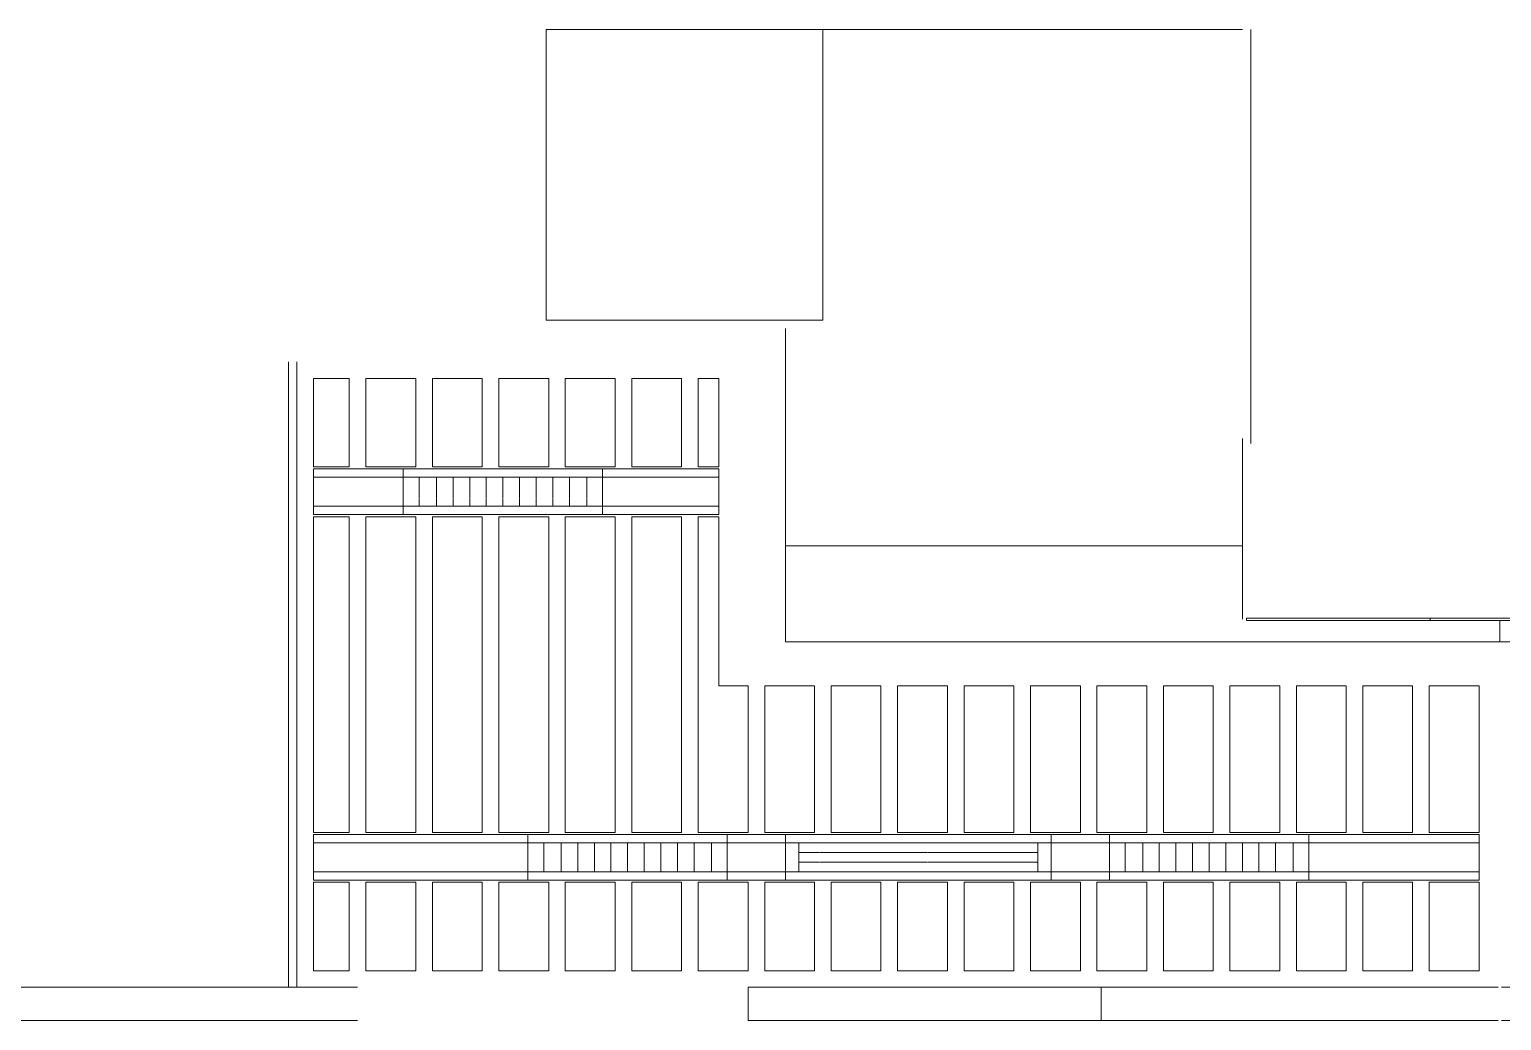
# Model space of a CAD drawing. Header units: millimetres. Extents: x -962357 to -591296, y -223672 to 59420.
# Drawn here: x -793430 to -784570, y -149652 to -143687 of the extents above; entities that cross this region are included whole.
import ezdxf

# ---------------------------------------------------------------- set-up
doc = ezdxf.new("R2010")
doc.units = ezdxf.units.MM
doc.linetypes.add('DPA_Hidden 50', pattern=[3, 2, -1])
for name, color, linetype, lineweight in [('A-CLNG', 2, 'Continuous', 9), ('A-DETL', 1, 'Continuous', 25), ('A-GLAZ-CURT', 2, 'Continuous', 9)]:
    doc.layers.add(name, color=color, linetype=linetype, lineweight=lineweight)

# ---------------------------------------------------------------- blocks, each defined once
blk = doc.blocks.new('Ceilings 10 - Ceilings 10-4014920-4160-01 UPPER PLATFORM LEVEL - REFLECTED CEILING PLAN')
at = {"layer": 'A-CLNG'}
for p, q in [((-790322.4, 9894), (-790322.4, 8144)), ((-790322.4, 8144), (-790322.4, 9894)), ((-790322.4, 9894), (-790282.4, 9894)), ((-790282.4, 9894), (-790322.4, 9894)), ((-790282.4, 8144), (-790322.4, 8144)), ((-790282.4, 8144), (-790322.4, 8144))]:
    blk.add_line(p, q, dxfattribs=at)
blk = doc.blocks.new('DPA_CP_Metal Ceiling Panel - Vertical Panel with Gap-10965286-4160-01 UPPER PLATFORM LEVEL - REFLECTED CEILING PLAN')
at = {"layer": 'A-GLAZ-CURT'}
for p, q in [((-789807.4, 7794), (-789807.4, 7261.5)), ((-789507.4, 7794), (-789807.4, 7794)), ((-789507.4, 7794), (-789807.4, 7794)), ((-789807.4, 7794), (-789807.4, 7261.5)), ((-789807.4, 7261.5), (-789807.4, 7794)), ((-789807.4, 7794), (-789507.4, 7794)), ((-789507.4, 7794), (-789507.4, 7261.5)), ((-789507.4, 7261.5), (-789507.4, 7794)), ((-789507.4, 7794), (-789507.4, 7261.5)), ((-789507.4, 7261.5), (-789807.4, 7261.5)), ((-789807.4, 7261.5), (-789507.4, 7261.5)), ((-789507.4, 7261.5), (-789807.4, 7261.5))]:
    blk.add_line(p, q, dxfattribs=at)
blk = doc.blocks.new('DPA_CP_Metal Ceiling Panel - Vertical Panel with Gap-13926353-4160-01 UPPER PLATFORM LEVEL - REFLECTED CEILING PLAN')
at = {"layer": 'A-GLAZ-CURT'}
for p, q in [((-791722, 7794), (-791722, 7261.5)), ((-791507.4, 7794), (-791722, 7794)), ((-791507.4, 7794), (-791722, 7794)), ((-791722, 7794), (-791722, 7261.5)), ((-791722, 7261.5), (-791722, 7794)), ((-791722, 7794), (-791507.4, 7794)), ((-791507.4, 7794), (-791507.4, 7261.5)), ((-791507.4, 7261.5), (-791507.4, 7794)), ((-791507.4, 7794), (-791507.4, 7261.5)), ((-791507.4, 7261.5), (-791722, 7261.5)), ((-791722, 7261.5), (-791507.4, 7261.5)), ((-791507.4, 7261.5), (-791722, 7261.5))]:
    blk.add_line(p, q, dxfattribs=at)
blk = doc.blocks.new('DPA_CP_Metal Ceiling Panel - Vertical Panel with Gap-10859825-4160-01 UPPER PLATFORM LEVEL - REFLECTED CEILING PLAN')
at = {"layer": 'A-GLAZ-CURT'}
for p, q in [((-744457, 6961.5), (-744457, 5061.5)), ((-744157, 6961.5), (-744457, 6961.5)), ((-744157, 6961.5), (-744457, 6961.5)), ((-744457, 6961.5), (-744457, 5061.5)), ((-744457, 5061.5), (-744457, 6961.5)), ((-744457, 6961.5), (-744157, 6961.5)), ((-744157, 6961.5), (-744157, 5061.5)), ((-744157, 5061.5), (-744157, 6961.5)), ((-744157, 6961.5), (-744157, 5061.5)), ((-744157, 5061.5), (-744457, 5061.5)), ((-744457, 5061.5), (-744157, 5061.5)), ((-744157, 5061.5), (-744457, 5061.5))]:
    blk.add_line(p, q, dxfattribs=at)
blk = doc.blocks.new('DPA_CP_Metal Ceiling Panel - Vertical Panel with Gap-13926195-4160-01 UPPER PLATFORM LEVEL - REFLECTED CEILING PLAN')
at = {"layer": 'A-GLAZ-CURT'}
for p, q in [((-791722, 6961.5), (-791722, 5061.5)), ((-791507.4, 6961.5), (-791722, 6961.5)), ((-791507.4, 6961.5), (-791722, 6961.5)), ((-791722, 6961.5), (-791722, 5061.5)), ((-791722, 5061.5), (-791722, 6961.5)), ((-791722, 6961.5), (-791507.4, 6961.5)), ((-791507.4, 6961.5), (-791507.4, 5061.5)), ((-791507.4, 5061.5), (-791507.4, 6961.5)), ((-791507.4, 6961.5), (-791507.4, 5061.5)), ((-791507.4, 5061.5), (-791722, 5061.5)), ((-791722, 5061.5), (-791507.4, 5061.5)), ((-791507.4, 5061.5), (-791722, 5061.5))]:
    blk.add_line(p, q, dxfattribs=at)
blk = doc.blocks.new('DPA_CP_Metal Ceiling Panel - Vertical Panel with Gap-10860221-4160-01 UPPER PLATFORM LEVEL - REFLECTED CEILING PLAN')
at = {"layer": 'A-GLAZ-CURT'}
for p, q in [((-785007.4, 5944), (-785007.4, 5061.5)), ((-784707.4, 5944), (-785007.4, 5944)), ((-784707.4, 5944), (-785007.4, 5944)), ((-785007.4, 5944), (-785007.4, 5061.5)), ((-785007.4, 5061.5), (-785007.4, 5944)), ((-785007.4, 5944), (-784707.4, 5944)), ((-784707.4, 5944), (-784707.4, 5061.5)), ((-784707.4, 5061.5), (-784707.4, 5944)), ((-784707.4, 5944), (-784707.4, 5061.5)), ((-784707.4, 5061.5), (-785007.4, 5061.5)), ((-785007.4, 5061.5), (-784707.4, 5061.5)), ((-784707.4, 5061.5), (-785007.4, 5061.5))]:
    blk.add_line(p, q, dxfattribs=at)
blk = doc.blocks.new('DPA_CP_Metal Ceiling Panel - Vertical Panel with Gap-13926102-4160-01 UPPER PLATFORM LEVEL - REFLECTED CEILING PLAN')
at = {"layer": 'A-GLAZ-CURT'}
for p, q in [((-789007.4, 5944), (-789007.4, 5061.5)), ((-788707.4, 5944), (-789007.4, 5944)), ((-788707.4, 5944), (-789007.4, 5944)), ((-789007.4, 5944), (-789007.4, 5061.5)), ((-789007.4, 5061.5), (-789007.4, 5944)), ((-789007.4, 5944), (-788707.4, 5944)), ((-788707.4, 5944), (-788707.4, 5061.5)), ((-788707.4, 5061.5), (-788707.4, 5944)), ((-788707.4, 5944), (-788707.4, 5061.5)), ((-788707.4, 5061.5), (-789007.4, 5061.5)), ((-789007.4, 5061.5), (-788707.4, 5061.5)), ((-788707.4, 5061.5), (-789007.4, 5061.5))]:
    blk.add_line(p, q, dxfattribs=at)
blk = doc.blocks.new('DPA_CP_Metal Ceiling Panel - Vertical Panel with Gap-10965475-4160-01 UPPER PLATFORM LEVEL - REFLECTED CEILING PLAN')
at = {"layer": 'A-GLAZ-CURT'}
for p, q in [((-785007.4, 4761.5), (-785007.4, 4229)), ((-784707.4, 4761.5), (-785007.4, 4761.5)), ((-784707.4, 4761.5), (-785007.4, 4761.5)), ((-785007.4, 4761.5), (-785007.4, 4229)), ((-785007.4, 4229), (-785007.4, 4761.5)), ((-785007.4, 4761.5), (-784707.4, 4761.5)), ((-784707.4, 4761.5), (-784707.4, 4229)), ((-784707.4, 4229), (-784707.4, 4761.5)), ((-784707.4, 4761.5), (-784707.4, 4229)), ((-784707.4, 4229), (-785007.4, 4229)), ((-785007.4, 4229), (-784707.4, 4229)), ((-784707.4, 4229), (-785007.4, 4229))]:
    blk.add_line(p, q, dxfattribs=at)
blk = doc.blocks.new('DPA_CP_Metal Ceiling Panel - Vertical Panel with Gap-13925877-4160-01 UPPER PLATFORM LEVEL - REFLECTED CEILING PLAN')
at = {"layer": 'A-GLAZ-CURT'}
for p, q in [((-791722, 4761.5), (-791722, 4229)), ((-791507.4, 4761.5), (-791722, 4761.5)), ((-791507.4, 4761.5), (-791722, 4761.5)), ((-791722, 4761.5), (-791722, 4229)), ((-791722, 4229), (-791722, 4761.5)), ((-791722, 4761.5), (-791507.4, 4761.5)), ((-791507.4, 4761.5), (-791507.4, 4229)), ((-791507.4, 4229), (-791507.4, 4761.5)), ((-791507.4, 4761.5), (-791507.4, 4229)), ((-791507.4, 4229), (-791722, 4229)), ((-791722, 4229), (-791507.4, 4229)), ((-791507.4, 4229), (-791722, 4229))]:
    blk.add_line(p, q, dxfattribs=at)
blk = doc.blocks.new('DPA_CP_Metal Ceiling Panel1 - Horizontal with Gap-16055689-4160-01 UPPER PLATFORM LEVEL - REFLECTED CEILING PLAN')
at = {"layer": 'A-GLAZ-CURT'}
for p, q in [((-789982.7, 6974), (-789982.7, 7249)), ((-789982.7, 6974), (-789982.7, 7249)), ((-789982.7, 7249), (-789282.4, 7249)), ((-789982.7, 7249), (-789282.4, 7249)), ((-789982.7, 6974), (-789982.7, 7249)), ((-789982.7, 7199), (-789282.4, 7199)), ((-789282.4, 6974), (-789282.4, 7249)), ((-789282.4, 7249), (-789282.4, 6974)), ((-789282.4, 7249), (-789282.4, 6974)), ((-789982.7, 7024), (-789282.4, 7024)), ((-789982.7, 6974), (-789282.4, 6974)), ((-789282.4, 6974), (-789982.7, 6974)), ((-789282.4, 6974), (-789982.7, 6974))]:
    blk.add_line(p, q, dxfattribs=at)
blk = doc.blocks.new('DPA_CP_Metal Ceiling Luminaire2 - Linear Luminaire-12437131-4160-01 UPPER PLATFORM LEVEL - REFLECTED CEILING PLAN')
at = {"layer": 'A-GLAZ-CURT'}
for p, q in [((-842129.9, 6974), (-842129.9, 7249)), ((-842129.9, 7249), (-840929.9, 7249)), ((-842129.9, 7249), (-842129.9, 6974)), ((-840929.9, 7249), (-842129.9, 7249)), ((-842129.9, 7249), (-840929.9, 7249)), ((-842129.9, 7211.5), (-842129.9, 6974)), ((-842129.9, 7199), (-840929.9, 7199)), ((-840929.9, 7249), (-840929.9, 6974)), ((-840929.9, 6974), (-840929.9, 7249)), ((-840929.9, 7211.5), (-840929.9, 6974)), ((-842129.9, 7024), (-840929.9, 7024)), ((-840929.9, 6974), (-842129.9, 6974)), ((-840929.9, 6974), (-842129.9, 6974)), ((-842129.9, 6974), (-840929.9, 6974))]:
    blk.add_line(p, q, dxfattribs=at)
at = {"layer": 'A-GLAZ-CURT', "linetype": 'DPA_Hidden 50'}
for p, q in [((-842034.9, 7199), (-842034.9, 7024)), ((-841929.9, 7199), (-841929.9, 7024)), ((-841829.9, 7199), (-841829.9, 7024)), ((-841729.9, 7199), (-841729.9, 7024)), ((-841629.9, 7199), (-841629.9, 7024)), ((-841529.9, 7199), (-841529.9, 7024)), ((-841429.9, 7199), (-841429.9, 7024)), ((-841329.9, 7199), (-841329.9, 7024)), ((-841229.9, 7199), (-841229.9, 7024)), ((-841129.9, 7199), (-841129.9, 7024)), ((-841024.9, 7199), (-841024.9, 7024))]:
    blk.add_line(p, q, dxfattribs=at)
blk = doc.blocks.new('DPA_CP_Metal Ceiling Panel1 - Horizontal with Gap-12457185-4160-01 UPPER PLATFORM LEVEL - REFLECTED CEILING PLAN')
at = {"layer": 'A-GLAZ-CURT'}
for p, q in [((-791722, 6974), (-791722, 7249)), ((-791722, 6974), (-791722, 7249)), ((-791722, 7249), (-791182.7, 7249)), ((-791722, 7249), (-791182.7, 7249)), ((-791722, 6974), (-791722, 7249)), ((-791722, 7199), (-791182.7, 7199)), ((-791182.7, 6974), (-791182.7, 7249)), ((-791182.7, 7249), (-791182.7, 6974)), ((-791182.7, 7249), (-791182.7, 6974)), ((-791722, 7024), (-791182.7, 7024)), ((-791722, 6974), (-791182.7, 6974)), ((-791182.7, 6974), (-791722, 6974)), ((-791182.7, 6974), (-791722, 6974))]:
    blk.add_line(p, q, dxfattribs=at)
blk = doc.blocks.new('System Panel - DPA-AR_Metal Ceiling Rectangular Panel-V39-4160-01 UPPER PLATFORM LEVEL - REFLECTED CEILING PLAN')
at = {"layer": 'A-GLAZ-CURT'}
for p, q in [((-791457.4, 4129), (-793582.4, 4129)), ((-793582.4, 4129), (-793582.4, 3929)), ((-793582.4, 3929), (-793582.4, 4129)), ((-793582.4, 4129), (-791457.4, 4129)), ((-793582.4, 3929), (-791457.4, 3929)), ((-791457.4, 3929), (-793582.4, 3929))]:
    blk.add_line(p, q, dxfattribs=at)
blk = doc.blocks.new('System Panel - DPA-AR_Metal Ceiling Rectangular Panel-V25-4160-01 UPPER PLATFORM LEVEL - REFLECTED CEILING PLAN')
at = {"layer": 'A-GLAZ-CURT'}
for p, q in [((-814257.4, 3229), (-816382.4, 3229)), ((-816382.4, 3229), (-816382.4, 3029)), ((-816382.4, 3029), (-816382.4, 3229)), ((-816382.4, 3229), (-814257.4, 3229)), ((-814257.4, 3029), (-814257.4, 3229)), ((-814257.4, 3229), (-814257.4, 3029)), ((-816382.4, 3029), (-814257.4, 3029)), ((-814257.4, 3029), (-816382.4, 3029))]:
    blk.add_line(p, q, dxfattribs=at)
blk = doc.blocks.new('System Panel - DPA-AR_Metal Ceiling Rectangular Panel-V40-4160-01 UPPER PLATFORM LEVEL - REFLECTED CEILING PLAN')
at = {"layer": 'A-GLAZ-CURT'}
for p, q in [((-784592.4, 4129), (-786982.4, 4129)), ((-786982.4, 4129), (-786982.4, 3929)), ((-786982.4, 3929), (-786982.4, 4129)), ((-786982.4, 4129), (-784592.4, 4129)), ((-786982.4, 3929), (-784592.4, 3929)), ((-784592.4, 3929), (-786982.4, 3929))]:
    blk.add_line(p, q, dxfattribs=at)
blk = doc.blocks.new('System Panel - DPA-AR_Metal Ceiling Rectangular Panel-V41-4160-01 UPPER PLATFORM LEVEL - REFLECTED CEILING PLAN')
at = {"layer": 'A-GLAZ-CURT'}
for p, q in [((-782182.4, 4129), (-784572.4, 4129)), ((-784572.4, 4129), (-782182.4, 4129)), ((-782182.4, 3929), (-782182.4, 4129)), ((-782182.4, 4129), (-782182.4, 3929)), ((-784572.5, 3929), (-782182.4, 3929)), ((-782182.4, 3929), (-784572.5, 3929))]:
    blk.add_line(p, q, dxfattribs=at)
blk = doc.blocks.new('System Panel - DPA_Metal Ceiling Rectangular Panel-14362453-4160-01 UPPER PLATFORM LEVEL - REFLECTED CEILING PLAN')
at = {"layer": 'A-GLAZ-CURT'}
for p, q in [((-789282.4, 6961.5), (-789407.4, 6961.5)), ((-789407.4, 6961.5), (-789407.4, 5061.5)), ((-789407.4, 5061.5), (-789407.4, 6961.5)), ((-789407.4, 6961.5), (-789282.4, 6961.5)), ((-789282.4, 5944), (-789282.4, 6961.5)), ((-789282.4, 6961.5), (-789282.4, 5944)), ((-789107.4, 5944), (-789282.4, 5944)), ((-789282.4, 5944), (-789107.4, 5944)), ((-789107.4, 5061.5), (-789107.4, 5944)), ((-789107.4, 5944), (-789107.4, 5061.5)), ((-789407.4, 5061.5), (-789107.4, 5061.5)), ((-789107.4, 5061.5), (-789407.4, 5061.5))]:
    blk.add_line(p, q, dxfattribs=at)
blk = doc.blocks.new('System Panel - Glazed-13926414-4160-01 UPPER PLATFORM LEVEL - REFLECTED CEILING PLAN')
at = {"layer": 'A-GLAZ-CURT'}
for p, q in [((-789282.4, 7794), (-789407.4, 7794)), ((-789407.4, 7794), (-789407.4, 7261.5)), ((-789407.4, 7261.5), (-789407.4, 7794)), ((-789407.4, 7794), (-789282.4, 7794)), ((-789282.4, 7261.5), (-789282.4, 7794)), ((-789282.4, 7794), (-789282.4, 7261.5)), ((-789407.4, 7261.5), (-789282.4, 7261.5)), ((-789282.4, 7261.5), (-789407.4, 7261.5))]:
    blk.add_line(p, q, dxfattribs=at)
blk = doc.blocks.new('System Panel - W-06 Feature Wall Printed Pattern-18669055-4160-01 UPPER PLATFORM LEVEL - REFLECTED CEILING PLAN')
at = {"layer": 'A-GLAZ-CURT'}
for p, q in [((-553, -57.5), (-553, -42.5)), ((-553, -42.5), (553, -42.5)), ((553, -57.5), (-553, -57.5)), ((553, -42.5), (553, -57.5))]:
    blk.add_line(p, q, dxfattribs=at)
blk = doc.blocks.new('System Panel - W-06 Feature Wall Printed Pattern-18668186-4160-01 UPPER PLATFORM LEVEL - REFLECTED CEILING PLAN')
at = {"layer": 'A-GLAZ-CURT'}
for p, q in [((-659.5, -57.5), (-659.5, -42.5)), ((-659.5, -42.5), (659.5, -42.5)), ((659.5, -57.5), (-659.5, -57.5)), ((659.5, -42.5), (659.5, -57.5))]:
    blk.add_line(p, q, dxfattribs=at)
blk = doc.blocks.new('DPA_CP_Metal Ceiling Panel1 - Horizontal with Gap-16055486-4160-01 UPPER PLATFORM LEVEL - REFLECTED CEILING PLAN')
at = {"layer": 'A-GLAZ-CURT'}
for p, q in [((-784457.4, 4774), (-784457.4, 5049)), ((-784457.4, 4774), (-784457.4, 5049)), ((-784457.4, 5049), (-783432.4, 5049)), ((-784457.4, 5049), (-783432.4, 5049)), ((-784457.4, 4774), (-784457.4, 5049)), ((-784457.4, 4999), (-783432.4, 4999)), ((-783432.4, 4774), (-783432.4, 5049)), ((-783432.4, 5049), (-783432.4, 4774)), ((-783432.4, 5049), (-783432.4, 4774)), ((-784457.4, 4824), (-783432.4, 4824)), ((-784457.4, 4774), (-783432.4, 4774)), ((-783432.4, 4774), (-784457.4, 4774)), ((-783432.4, 4774), (-784457.4, 4774))]:
    blk.add_line(p, q, dxfattribs=at)
blk = doc.blocks.new('DPA_CP_Metal Ceiling Air Supply1 - Linear Diffuser Air Supply-12447243-4160-01 UPPER PLATFORM LEVEL - REFLECTED CEILING PLAN')
at = {"layer": 'A-GLAZ-CURT'}
for p, q in [((-753707.4, 9174), (-753707.4, 9449)), ((-753707.4, 9449), (-752107.4, 9449)), ((-753707.4, 9174), (-753707.4, 9449)), ((-753707.4, 9449), (-752107.4, 9449)), ((-753707.4, 9449), (-752107.4, 9449)), ((-753707.4, 9174), (-753707.4, 9449)), ((-752107.4, 9399), (-753707.4, 9399)), ((-753627.4, 9399), (-753627.4, 9224)), ((-752187.4, 9399), (-752187.4, 9224)), ((-752107.4, 9174), (-752107.4, 9449)), ((-752107.4, 9449), (-752107.4, 9174)), ((-752107.4, 9449), (-752107.4, 9174)), ((-752107.4, 9224), (-753707.4, 9224)), ((-753707.4, 9174), (-752107.4, 9174)), ((-752107.4, 9174), (-753707.4, 9174)), ((-752107.4, 9174), (-753707.4, 9174))]:
    blk.add_line(p, q, dxfattribs=at)
at = {"layer": 'A-GLAZ-CURT', "linetype": 'DPA_Hidden 50'}
for p, q in [((-752187.4, 9340.7), (-753627.4, 9340.7)), ((-752187.4, 9282.4), (-753627.4, 9282.4))]:
    blk.add_line(p, q, dxfattribs=at)
blk = doc.blocks.new('DPA_CP_Metal Ceiling Panel1 - Horizontal with Gap-12520836-4160-01 UPPER PLATFORM LEVEL - REFLECTED CEILING PLAN')
at = {"layer": 'A-GLAZ-CURT'}
for p, q in [((-782232.4, 4774), (-782232.4, 5049)), ((-782232.4, 4774), (-782232.4, 5049)), ((-782232.4, 5049), (-781882.4, 5049)), ((-782232.4, 5049), (-781882.4, 5049)), ((-782232.4, 4774), (-782232.4, 5049)), ((-782232.4, 4999), (-781882.4, 4999)), ((-781882.4, 4774), (-781882.4, 5049)), ((-781882.4, 5049), (-781882.4, 4774)), ((-781882.4, 5049), (-781882.4, 4774)), ((-782232.4, 4824), (-781882.4, 4824)), ((-782232.4, 4774), (-781882.4, 4774)), ((-781882.4, 4774), (-782232.4, 4774)), ((-781882.4, 4774), (-782232.4, 4774))]:
    blk.add_line(p, q, dxfattribs=at)
blk = doc.blocks.new('DPA_CP_Metal Ceiling Panel1 - Horizontal with Gap-16055586-4160-01 UPPER PLATFORM LEVEL - REFLECTED CEILING PLAN')
at = {"layer": 'A-GLAZ-CURT'}
for p, q in [((-778732.4, 4774), (-778732.4, 5049)), ((-778732.4, 4774), (-778732.4, 5049)), ((-778732.4, 5049), (-777442.4, 5049)), ((-778732.4, 5049), (-777442.4, 5049)), ((-778732.4, 4774), (-778732.4, 5049)), ((-778732.4, 4999), (-777442.4, 4999)), ((-777442.4, 4774), (-777442.4, 5049)), ((-777442.4, 5049), (-777442.4, 4774)), ((-777442.4, 5049), (-777442.4, 4774)), ((-778732.4, 4824), (-777442.4, 4824)), ((-778732.4, 4774), (-777442.4, 4774)), ((-777442.4, 4774), (-778732.4, 4774)), ((-777442.4, 4774), (-778732.4, 4774))]:
    blk.add_line(p, q, dxfattribs=at)
blk = doc.blocks.new('Ceilings 30 - Ceilings 30-4014963-4160-01 UPPER PLATFORM LEVEL - REFLECTED CEILING PLAN')
at = {"layer": 'A-DETL', "lineweight": 9}
for p, q in [((-792026.4, 7894), (-792026.4, 4129)), ((-791975.8, 4129), (-791975.8, 7894))]:
    blk.add_line(p, q, dxfattribs=at)
blk = doc.blocks.new('*U329')
at = {"layer": 'A-CLNG'}
for p, q in [((-43975, 6313), (-45640, 6313)), ((-45640, 6313), (-45640, 4563)), ((-45640, 4563), (-45640, 6313)), ((-45640, 6313), (-43975, 6313)), ((-43975, 6313), (-43975, 4563)), ((-41450, 6313), (-43975, 6313)), ((-43975, 4563), (-43975, 6313)), ((-43975, 6313), (-41450, 6313)), ((-43975, 4563), (-43975, 6313)), ((-43975, 6313), (-43975, 4563)), ((-41400, 3821.9), (-41400, 6313)), ((-41400, 6313), (-41400, 3821.9)), ((-45640, 4563), (-43975, 4563)), ((-43975, 4563), (-45640, 4563)), ((-44061.6, 4563), (-44200, 4563)), ((-44200, 4563), (-43975, 4563)), ((-43975, 4563), (-44061.6, 4563)), ((-44200, 4513), (-44200, 3821.9)), ((-44200, 3821.9), (-44200, 4513)), ((-44200, 3874), (-44200, 3205.8)), ((-44200, 3205.8), (-44200, 3874)), ((-41450, 3851.4), (-41450, 3205.8)), ((-41450, 3205.8), (-41450, 3821.9)), ((-44200, 3205.8), (-41450, 3205.8)), ((-41450, 3205.8), (-44200, 3205.8)), ((-44200, 3205.8), (-44200, 2628)), ((-41450, 3205.8), (-44200, 3205.8)), ((-44200, 3205.8), (-41450, 3205.8)), ((-44200, 2628), (-44200, 3205.8)), ((-41450, 2763), (-41450, 3205.8)), ((-41450, 3205.8), (-41450, 2763)), ((-39900, 2755.5), (-39900, 2628)), ((-39900, 2628), (-39900, 2755.5)), ((-39900, 2628), (-39900, 2755.5)), ((-39900, 2755.5), (-39900, 2628)), ((-44200, 2628), (-39900, 2628)), ((-39900, 2628), (-44200, 2628)), ((-39900, 2628), (-35546.6, 2628)), ((-35546.6, 2628), (-39900, 2628))]:
    blk.add_line(p, q, dxfattribs=at)
for name, p in [('Ceilings 10 - Ceilings 10-4014920-4160-01 UPPER PLATFORM LEVEL - REFLECTED CEILING PLAN', (744682.4, -3581)), ('Ceilings 30 - Ceilings 30-4014963-4160-01 UPPER PLATFORM LEVEL - REFLECTED CEILING PLAN', (744836.1, -3581))]:
    blk.add_blockref(name, p, dxfattribs=at)
at = {"layer": 'A-GLAZ-CURT'}
for name, p in [('DPA_CP_Metal Ceiling Panel - Vertical Panel with Gap-13926353-4160-01 UPPER PLATFORM LEVEL - REFLECTED CEILING PLAN', (744682.4, -3581)), ('DPA_CP_Metal Ceiling Panel - Vertical Panel with Gap-10965286-4160-01 UPPER PLATFORM LEVEL - REFLECTED CEILING PLAN', (743082.4, -3581)), ('DPA_CP_Metal Ceiling Panel - Vertical Panel with Gap-10965286-4160-01 UPPER PLATFORM LEVEL - REFLECTED CEILING PLAN', (743482.4, -3581)), ('DPA_CP_Metal Ceiling Panel - Vertical Panel with Gap-10965286-4160-01 UPPER PLATFORM LEVEL - REFLECTED CEILING PLAN', (743882.4, -3581)), ('DPA_CP_Metal Ceiling Panel - Vertical Panel with Gap-10965286-4160-01 UPPER PLATFORM LEVEL - REFLECTED CEILING PLAN', (744282.4, -3581)), ('DPA_CP_Metal Ceiling Panel - Vertical Panel with Gap-10965286-4160-01 UPPER PLATFORM LEVEL - REFLECTED CEILING PLAN', (744682.4, -3581)), ('System Panel - Glazed-13926414-4160-01 UPPER PLATFORM LEVEL - REFLECTED CEILING PLAN', (744682.4, -3581)), ('DPA_CP_Metal Ceiling Panel1 - Horizontal with Gap-12457185-4160-01 UPPER PLATFORM LEVEL - REFLECTED CEILING PLAN', (744682.4, -3581)), ('DPA_CP_Metal Ceiling Luminaire2 - Linear Luminaire-12437131-4160-01 UPPER PLATFORM LEVEL - REFLECTED CEILING PLAN', (795629.6, -3581)), ('DPA_CP_Metal Ceiling Panel1 - Horizontal with Gap-16055689-4160-01 UPPER PLATFORM LEVEL - REFLECTED CEILING PLAN', (744682.4, -3581)), ('DPA_CP_Metal Ceiling Panel - Vertical Panel with Gap-13926195-4160-01 UPPER PLATFORM LEVEL - REFLECTED CEILING PLAN', (744682.4, -3581)), ('DPA_CP_Metal Ceiling Panel - Vertical Panel with Gap-10859825-4160-01 UPPER PLATFORM LEVEL - REFLECTED CEILING PLAN', (697732, -3581)), ('DPA_CP_Metal Ceiling Panel - Vertical Panel with Gap-10859825-4160-01 UPPER PLATFORM LEVEL - REFLECTED CEILING PLAN', (698132, -3581)), ('DPA_CP_Metal Ceiling Panel - Vertical Panel with Gap-10859825-4160-01 UPPER PLATFORM LEVEL - REFLECTED CEILING PLAN', (698532, -3581)), ('DPA_CP_Metal Ceiling Panel - Vertical Panel with Gap-10859825-4160-01 UPPER PLATFORM LEVEL - REFLECTED CEILING PLAN', (698932, -3581)), ('DPA_CP_Metal Ceiling Panel - Vertical Panel with Gap-10859825-4160-01 UPPER PLATFORM LEVEL - REFLECTED CEILING PLAN', (699332, -3581)), ('System Panel - DPA_Metal Ceiling Rectangular Panel-14362453-4160-01 UPPER PLATFORM LEVEL - REFLECTED CEILING PLAN', (744682.4, -3581)), ('System Panel - W-06 Feature Wall Printed Pattern-18669055-4160-01 UPPER PLATFORM LEVEL - REFLECTED CEILING PLAN', (-40872, 2813)), ('System Panel - W-06 Feature Wall Printed Pattern-18668186-4160-01 UPPER PLATFORM LEVEL - REFLECTED CEILING PLAN', (-39659.5, 2813)), ('DPA_CP_Metal Ceiling Panel - Vertical Panel with Gap-13926102-4160-01 UPPER PLATFORM LEVEL - REFLECTED CEILING PLAN', (744682.4, -3581)), ('DPA_CP_Metal Ceiling Panel - Vertical Panel with Gap-10860221-4160-01 UPPER PLATFORM LEVEL - REFLECTED CEILING PLAN', (741082.4, -3581)), ('DPA_CP_Metal Ceiling Panel - Vertical Panel with Gap-10860221-4160-01 UPPER PLATFORM LEVEL - REFLECTED CEILING PLAN', (741482.4, -3581)), ('DPA_CP_Metal Ceiling Panel - Vertical Panel with Gap-10860221-4160-01 UPPER PLATFORM LEVEL - REFLECTED CEILING PLAN', (741882.4, -3581)), ('DPA_CP_Metal Ceiling Panel - Vertical Panel with Gap-10860221-4160-01 UPPER PLATFORM LEVEL - REFLECTED CEILING PLAN', (742282.4, -3581)), ('DPA_CP_Metal Ceiling Panel - Vertical Panel with Gap-10860221-4160-01 UPPER PLATFORM LEVEL - REFLECTED CEILING PLAN', (742682.4, -3581)), ('DPA_CP_Metal Ceiling Panel - Vertical Panel with Gap-10860221-4160-01 UPPER PLATFORM LEVEL - REFLECTED CEILING PLAN', (743082.4, -3581)), ('DPA_CP_Metal Ceiling Panel - Vertical Panel with Gap-10860221-4160-01 UPPER PLATFORM LEVEL - REFLECTED CEILING PLAN', (743482.4, -3581)), ('DPA_CP_Metal Ceiling Panel - Vertical Panel with Gap-10860221-4160-01 UPPER PLATFORM LEVEL - REFLECTED CEILING PLAN', (743882.4, -3581)), ('DPA_CP_Metal Ceiling Panel - Vertical Panel with Gap-10860221-4160-01 UPPER PLATFORM LEVEL - REFLECTED CEILING PLAN', (744282.4, -3581)), ('DPA_CP_Metal Ceiling Panel - Vertical Panel with Gap-10860221-4160-01 UPPER PLATFORM LEVEL - REFLECTED CEILING PLAN', (744682.4, -3581)), ('DPA_CP_Metal Ceiling Panel1 - Horizontal with Gap-16055586-4160-01 UPPER PLATFORM LEVEL - REFLECTED CEILING PLAN', (731692.4, -3581)), ('DPA_CP_Metal Ceiling Luminaire2 - Linear Luminaire-12437131-4160-01 UPPER PLATFORM LEVEL - REFLECTED CEILING PLAN', (796379.9, -5781)), ('DPA_CP_Metal Ceiling Panel1 - Horizontal with Gap-12520836-4160-01 UPPER PLATFORM LEVEL - REFLECTED CEILING PLAN', (737682.4, -3581)), ('DPA_CP_Metal Ceiling Air Supply1 - Linear Diffuser Air Supply-12447243-4160-01 UPPER PLATFORM LEVEL - REFLECTED CEILING PLAN', (709507.4, -7981)), ('DPA_CP_Metal Ceiling Panel1 - Horizontal with Gap-12520836-4160-01 UPPER PLATFORM LEVEL - REFLECTED CEILING PLAN', (739632.4, -3581)), ('DPA_CP_Metal Ceiling Luminaire2 - Linear Luminaire-12437131-4160-01 UPPER PLATFORM LEVEL - REFLECTED CEILING PLAN', (799879.9, -5781)), ('DPA_CP_Metal Ceiling Panel1 - Horizontal with Gap-16055486-4160-01 UPPER PLATFORM LEVEL - REFLECTED CEILING PLAN', (743407.4, -3581)), ('DPA_CP_Metal Ceiling Panel - Vertical Panel with Gap-13925877-4160-01 UPPER PLATFORM LEVEL - REFLECTED CEILING PLAN', (744682.4, -3581)), ('DPA_CP_Metal Ceiling Panel - Vertical Panel with Gap-10965475-4160-01 UPPER PLATFORM LEVEL - REFLECTED CEILING PLAN', (738282.4, -3581)), ('DPA_CP_Metal Ceiling Panel - Vertical Panel with Gap-10965475-4160-01 UPPER PLATFORM LEVEL - REFLECTED CEILING PLAN', (738682.4, -3581)), ('DPA_CP_Metal Ceiling Panel - Vertical Panel with Gap-10965475-4160-01 UPPER PLATFORM LEVEL - REFLECTED CEILING PLAN', (739082.4, -3581)), ('DPA_CP_Metal Ceiling Panel - Vertical Panel with Gap-10965475-4160-01 UPPER PLATFORM LEVEL - REFLECTED CEILING PLAN', (739482.4, -3581)), ('DPA_CP_Metal Ceiling Panel - Vertical Panel with Gap-10965475-4160-01 UPPER PLATFORM LEVEL - REFLECTED CEILING PLAN', (739882.4, -3581)), ('DPA_CP_Metal Ceiling Panel - Vertical Panel with Gap-10965475-4160-01 UPPER PLATFORM LEVEL - REFLECTED CEILING PLAN', (740282.4, -3581)), ('DPA_CP_Metal Ceiling Panel - Vertical Panel with Gap-10965475-4160-01 UPPER PLATFORM LEVEL - REFLECTED CEILING PLAN', (740682.4, -3581)), ('DPA_CP_Metal Ceiling Panel - Vertical Panel with Gap-10965475-4160-01 UPPER PLATFORM LEVEL - REFLECTED CEILING PLAN', (741082.4, -3581)), ('DPA_CP_Metal Ceiling Panel - Vertical Panel with Gap-10965475-4160-01 UPPER PLATFORM LEVEL - REFLECTED CEILING PLAN', (741482.4, -3581)), ('DPA_CP_Metal Ceiling Panel - Vertical Panel with Gap-10965475-4160-01 UPPER PLATFORM LEVEL - REFLECTED CEILING PLAN', (741882.4, -3581)), ('DPA_CP_Metal Ceiling Panel - Vertical Panel with Gap-10965475-4160-01 UPPER PLATFORM LEVEL - REFLECTED CEILING PLAN', (742282.4, -3581)), ('DPA_CP_Metal Ceiling Panel - Vertical Panel with Gap-10965475-4160-01 UPPER PLATFORM LEVEL - REFLECTED CEILING PLAN', (742682.4, -3581)), ('DPA_CP_Metal Ceiling Panel - Vertical Panel with Gap-10965475-4160-01 UPPER PLATFORM LEVEL - REFLECTED CEILING PLAN', (743082.4, -3581)), ('DPA_CP_Metal Ceiling Panel - Vertical Panel with Gap-10965475-4160-01 UPPER PLATFORM LEVEL - REFLECTED CEILING PLAN', (743482.4, -3581)), ('DPA_CP_Metal Ceiling Panel - Vertical Panel with Gap-10965475-4160-01 UPPER PLATFORM LEVEL - REFLECTED CEILING PLAN', (743882.4, -3581)), ('DPA_CP_Metal Ceiling Panel - Vertical Panel with Gap-10965475-4160-01 UPPER PLATFORM LEVEL - REFLECTED CEILING PLAN', (744282.4, -3581)), ('DPA_CP_Metal Ceiling Panel - Vertical Panel with Gap-10965475-4160-01 UPPER PLATFORM LEVEL - REFLECTED CEILING PLAN', (744682.4, -3581)), ('System Panel - DPA-AR_Metal Ceiling Rectangular Panel-V39-4160-01 UPPER PLATFORM LEVEL - REFLECTED CEILING PLAN', (744682.4, -3581)), ('System Panel - DPA-AR_Metal Ceiling Rectangular Panel-V25-4160-01 UPPER PLATFORM LEVEL - REFLECTED CEILING PLAN', (771957.4, -2681)), ('System Panel - DPA-AR_Metal Ceiling Rectangular Panel-V40-4160-01 UPPER PLATFORM LEVEL - REFLECTED CEILING PLAN', (744682.4, -3581)), ('System Panel - DPA-AR_Metal Ceiling Rectangular Panel-V41-4160-01 UPPER PLATFORM LEVEL - REFLECTED CEILING PLAN', (744682.4, -3581))]:
    blk.add_blockref(name, p, dxfattribs=at)

msp = doc.modelspace()

# ---------------------------------------------------------------- block references
msp.add_blockref('*U329', (-744680, -150000))

doc.saveas('drawing.dxf')
